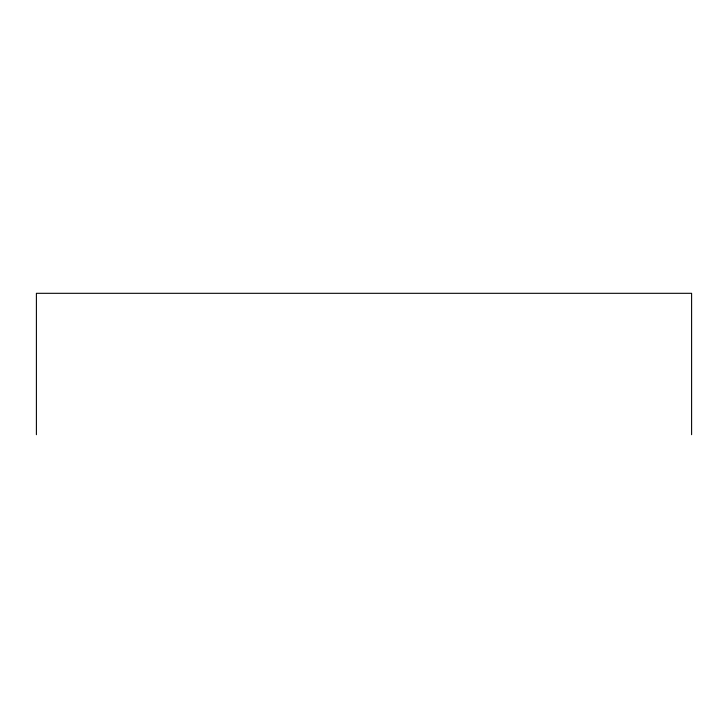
<?xml version="1.0" encoding="UTF-8"?>
<svg xmlns="http://www.w3.org/2000/svg" width="728" height="728" viewBox="0 0 728 728"><rect width="100%" height="100%" fill="white"/><g stroke="black" fill="none" stroke-linecap="round" stroke-linejoin="round"><path stroke-width="1.09" d="M691.6 434.689L691.6 293.311L36.4 293.311L36.4 434.689"/></g></svg>
